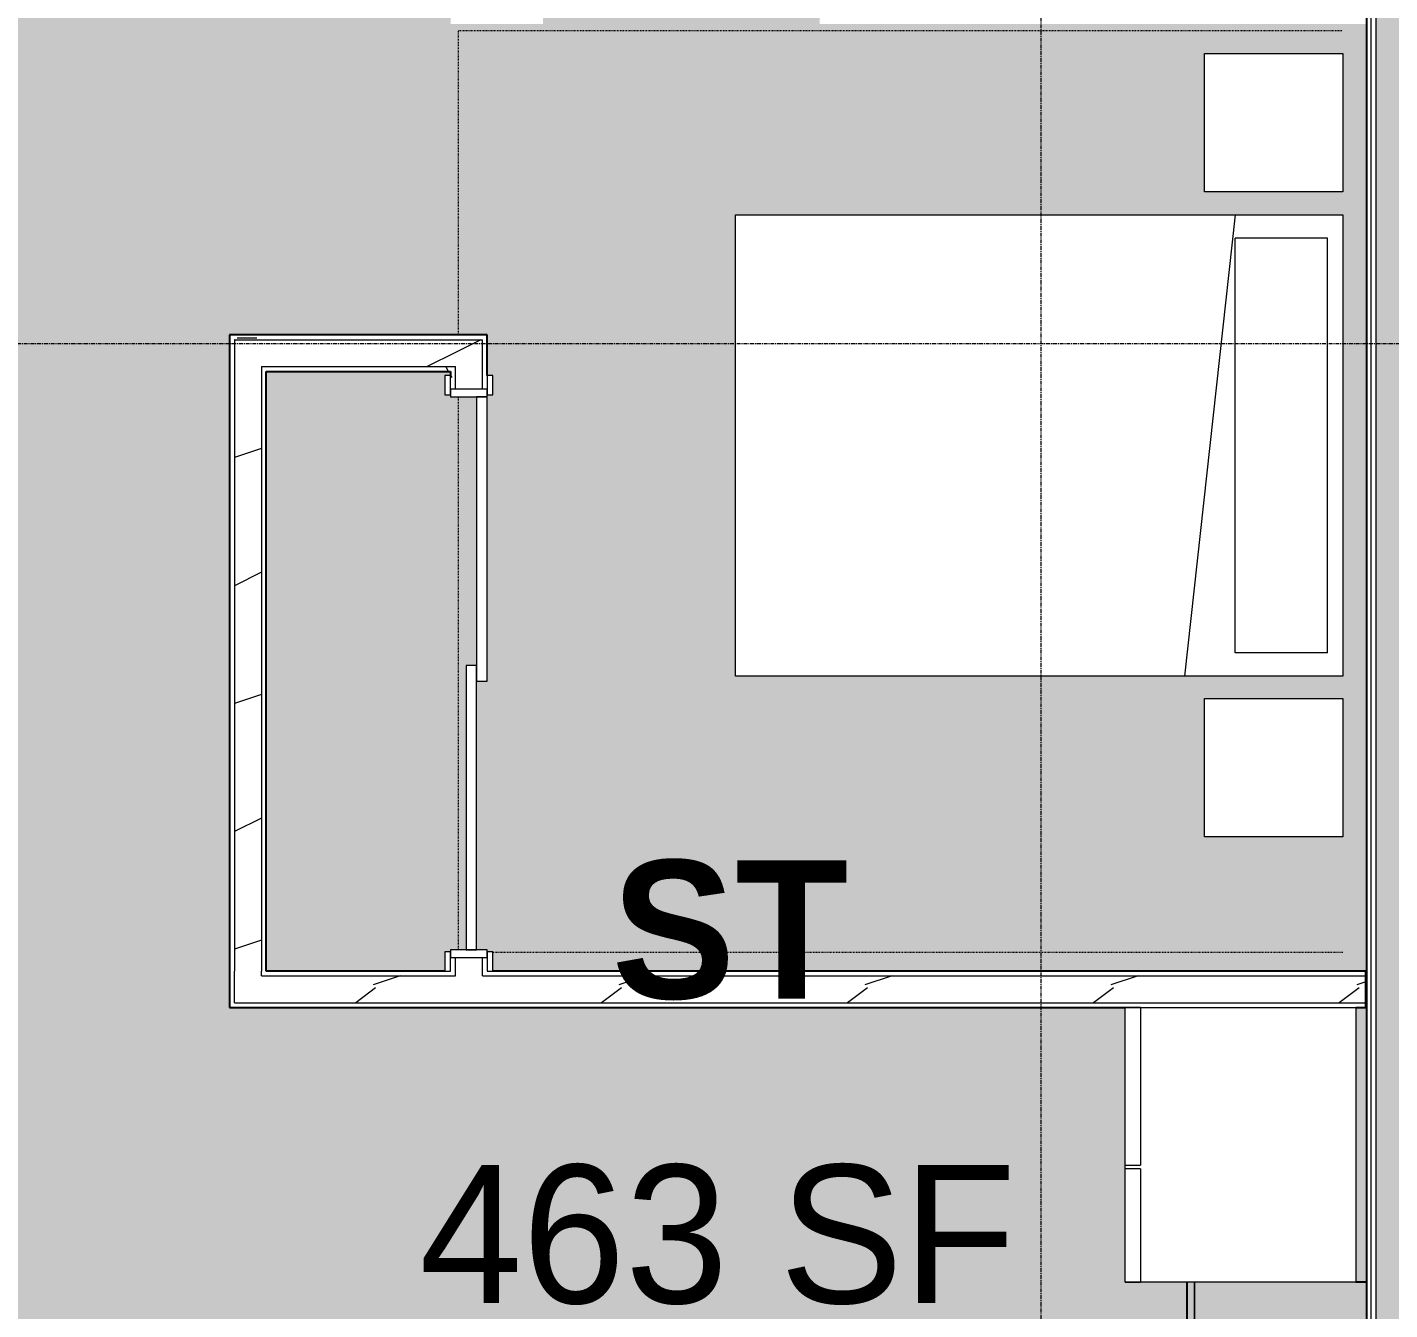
# Model space of a CAD drawing. Header units: inches. Extents: x -4501 to -113, y 9396 to 12816.
# Drawn here: x -2623.1 to -2445.9, y 11408.9 to 11575.8 of the extents above; entities that cross this region are included whole.
import ezdxf

# ---------------------------------------------------------------- set-up
doc = ezdxf.new("R2010")
doc.units = ezdxf.units.IN
doc.header["$MEASUREMENT"] = 0
doc.linetypes.add('Dash 1_16_', pattern=[0.125, 0.0625, -0.0625])
doc.linetypes.add('Grid Line 1_2_', pattern=[0.875, 0.5, -0.125, 0.125, -0.125])
for name, color, linetype, lineweight in [('0-1', 7, 'Continuous', 5), ('0-3', 7, 'Continuous', 9), ('A-AREA-IDEN', 2, 'Continuous', 9), ('A-AREA-PATT-5', 254, 'Continuous', 9), ('A-DOOR-3', 7, 'Continuous', 9), ('A-DOOR-4', 90, 'Continuous', 13), ('A-DOOR-FRAM-2', 90, 'Continuous', 13), ('A-WALL', 113, 'Continuous', 9), ('A-WALL-3', 250, 'Continuous', 25), ('A-WALL-4', 7, 'Continuous', 9), ('A-WALL-PATT-1', 7, 'Continuous', 9), ('A-WALL-PATT-2', 8, 'Continuous', 9), ('A-WALL-PATT-3', 111, 'Continuous', 9), ('I-FURN-2', 7, 'Continuous', 9), ('I-FURN-HDLN-1', 254, 'Dash 1_16_', 9), ('I-WALL-1', 2, 'Continuous', 25), ('Q-CASE-1', 254, 'Continuous', 9), ('Q-CASE-2', 250, 'Continuous', 25), ('Q-CASE-3', 7, 'Continuous', 9), ('Q-SPCQ-1', 7, 'Continuous', 9), ('S-GRID-1', 1, 'Grid Line 1_2_', 9)]:
    doc.layers.add(name, color=color, linetype=linetype, lineweight=lineweight)
doc.styles.add('Century Gothic', font='ufonts.com_century-gothic.ttf', dxfattribs={"height": 18})
doc.styles.add('Century Gothic_B', font='GOTHICB.TTF', dxfattribs={"height": 18})
pattern_1 = [(0, (0, 0), (61.44, 15.36), [2.534, -43.546, 2.534, -43.546, -245.76]), (0, (0, 0), (61.44, 15.36), [-92.16, 2.534, -89.626, 2.534, -43.546, -107.52]), (0, (0, 0), (61.44, 15.36), [-230.4, 2.534, -28.186, 2.534, -74.266]), (120, (23.04, 7.68), (-44.02215, 45.5286), [2.534, -43.546, 2.534, -43.546, -245.76]), (120, (23.04, 7.68), (-44.02215, 45.5286), [-92.16, 2.534, -89.626, 2.534, -43.546, -107.52]), (120, (23.04, 7.68), (-44.02215, 45.5286), [-230.4, 2.534, -28.186, 2.534, -74.266]), (240, (30.72, 38.4), (-17.41785, -60.8886), [2.534, -43.546, 2.534, -43.546, -245.76]), (240, (30.72, 38.4), (-17.41785, -60.8886), [-92.16, 2.534, -89.626, 2.534, -43.546, -107.52]), (240, (30.72, 38.4), (-17.41785, -60.8886), [-230.4, 2.534, -28.186, 2.534, -74.266])]
pattern_2 = [(216.87, (12.795, 31.987), (95.9612857, 63.9749714), [15.994, -143.942]), (206.565, (31.987, 22.391), (-31.986981, -31.986924), [35.763, -35.763]), (198.435, (31.987, 6.397), (-63.974746, -31.987128), [20.231, -80.922])]

# ---------------------------------------------------------------- blocks, each defined once
blk = doc.blocks.new('FOLDING_SLIDING CLOSET - 72_ x 80_-1372823-FLOOR PLAN - 1ST FLOOR')
at = {"layer": 'A-DOOR-3'}
for p, q in [((-36.25, 3), (-38.75, 3)), ((-38.75, 3), (-38.75, 2.25)), ((-38.75, 2.25), (-36.25, 2.25)), ((-36.25, 2.25), (-36.25, 3)), ((38.75, 3), (36.25, 3)), ((36.25, 3), (36.25, 2.25)), ((36.25, 2.25), (38.75, 2.25)), ((38.75, 2.25), (38.75, 3)), ((-36.25, -2.5), (-38.75, -2.5)), ((-38.75, -2.5), (-38.75, -3.25)), ((-38.75, -3.25), (-36.25, -3.25)), ((-36.25, -3.25), (-36.25, -2.5)), ((38.75, -2.5), (36.25, -2.5)), ((36.25, -2.5), (36.25, -3.25)), ((36.25, -3.25), (38.75, -3.25)), ((38.75, -3.25), (38.75, -2.5))]:
    blk.add_line(p, q, dxfattribs=at)
at = {"layer": 'A-DOOR-4'}
for p, q in [((1, 2.25), (-36, 2.25)), ((-36, 2.25), (-36, 0.87)), ((1, 0.87), (1, 2.25)), ((-36, 0.87), (1, 0.87)), ((36, 0.87), (-1, 0.87)), ((-1, 0.87), (-1, -0.5)), ((36, -0.5), (36, 0.87)), ((-1, -0.5), (36, -0.5))]:
    blk.add_line(p, q, dxfattribs=at)
at = {"layer": 'A-DOOR-FRAM-2'}
for p, q in [((-36, 2.25), (-37, 2.25)), ((-37, 2.25), (-37, -2.5)), ((-36, -2.5), (-36, 2.25)), ((36, 2.25), (36, -2.5)), ((37, 2.25), (36, 2.25)), ((37, -2.5), (37, 2.25)), ((-37, -2.5), (-36, -2.5)), ((36, -2.5), (37, -2.5))]:
    blk.add_line(p, q, dxfattribs=at)
blk = doc.blocks.new('Bed-Standard - Queen 60_ x 79_-1433484-FLOOR PLAN - 1ST FLOOR')
at = {"layer": 'I-FURN-2'}
for p, q in [((-19.31, 41.3), (40.69, 41.3)), ((-19.31, -37.7), (-19.31, 41.3)), ((40.69, 41.3), (40.69, -37.7)), ((40.69, -23.7), (-19.31, -17.13)), ((-16.31, -23.7), (37.69, -23.7)), ((-16.31, -35.7), (-16.31, -23.7)), ((37.69, -35.7), (37.69, -23.7)), ((-16.31, -35.7), (37.69, -35.7)), ((40.69, -37.7), (-19.31, -37.7))]:
    blk.add_line(p, q, dxfattribs=at)
at = {"layer": 'I-FURN-HDLN-1'}
for p, q in [((-54.95, 77.3), (17.05, 77.3)), ((25.09, 77.3), (64.69, 77.3)), ((64.69, 77.3), (64.69, -37.7)), ((-55.31, -37.7), (-55.31, 72.83))]:
    blk.add_line(p, q, dxfattribs=at)
blk = doc.blocks.new('Table-Night Stand - 18_ x 18_ x 24_-1372838-FLOOR PLAN - 1ST FLOOR')
at = {"layer": 'I-FURN-2'}
for p, q in [((0.15, 0), (18.15, 0)), ((0.15, -18), (0.15, 0)), ((18.15, 0), (18.15, -18)), ((18.15, -18), (0.15, -18))]:
    blk.add_line(p, q, dxfattribs=at)
blk = doc.blocks.new('Refrigerator_-_Side-by-Side_6047 - 36_ X 30_-1372843-FLOOR PLAN - 1ST FLOOR')
at = {"layer": 'Q-SPCQ-1'}
for p, q in [((-17.88, 15.58), (17.87, 15.58)), ((-17.88, -14.42), (-17.88, 15.58)), ((-17.88, 15.58), (-3.13, 15.58)), ((-17.88, 15.58), (-17.88, 13.58)), ((-3.13, 13.58), (-3.13, 15.58)), ((-2.63, 15.58), (17.87, 15.58)), ((-2.63, 15.58), (-2.63, 13.58)), ((17.87, 15.58), (17.87, -14.42)), ((17.87, 13.58), (17.87, 15.58)), ((-3.13, 13.58), (-17.88, 13.58)), ((17.87, 13.58), (-2.63, 13.58)), ((17.87, -14.42), (-17.88, -14.42))]:
    blk.add_line(p, q, dxfattribs=at)
blk = doc.blocks.new('OD_CW_Base Cabinet - OD_CW_Base Cabinet-1478985-FLOOR PLAN - 1ST FLOOR')
at = {"layer": 'Q-CASE-1'}
for points in [[(125.87, 1), (125.87, 23.37), (54.74, 23.37), (54.74, 1.44), (30.74, 1.44), (30.74, 23.37), (0.74, 23.37), (0.74, 1), (66.74, 1), (66.74, 22), (96.74, 22), (96.74, 1), (124.66, 1)], [(125.87, 0), (125.87, 1), (0.74, 1), (0.74, 0), (124.66, 0)]]:
    blk.add_hatch(color=256, dxfattribs=at).paths.add_polyline_path(points, flags=0)
at = {"layer": 'Q-CASE-2'}
for p, q in [((0.74, 23.37), (0.74, 22)), ((125.87, 0), (125.87, 23.37)), ((0.74, 0), (125.87, 0))]:
    blk.add_line(p, q, dxfattribs=at)
at = {"layer": 'Q-CASE-3'}
for p, q in [((0.74, 22), (0.74, 23.37)), ((125.87, 23.37), (125.87, 1)), ((0.74, 1), (66.74, 1)), ((66.74, 1), (0.74, 1)), ((125.87, 0), (0.74, 0)), ((96.74, 1), (125.87, 1)), ((125.87, 1), (96.74, 1)), ((125.87, 1), (125.87, 0))]:
    blk.add_line(p, q, dxfattribs=at)
blk = doc.blocks.new('1750 Ox - Unit Layouts_rvt-1-FLOOR PLAN - 1ST FLOOR')
at = {"layer": 'A-WALL-PATT-1'}
h = blk.add_hatch(dxfattribs=at)
h.set_pattern_fill('FP_2', color=256, style=0, pattern_type=2)
h.set_pattern_definition(pattern_1)
h.paths.add_polyline_path([(-2592.67, 11535.14), (-2563.92, 11535.14), (-2563.98, 11535.77), (-2596.17, 11535.77), (-2596.17, 11535.14)], flags=0)
h = blk.add_hatch(dxfattribs=at)
h.set_pattern_fill('FP_2', color=256, style=0, pattern_type=2)
h.set_pattern_definition(pattern_1)
h.paths.add_polyline_path([(-2568.05, 11531.02), (-2568.05, 11531.64), (-2592.05, 11531.64), (-2592.05, 11531.02)], flags=0)
h = blk.add_hatch(dxfattribs=at)
h.set_pattern_fill('FP_2', color=256, style=0, pattern_type=2)
h.set_pattern_definition(pattern_1)
h.paths.add_polyline_path([(-2568.05, 11452.97), (-2567.42, 11452.97), (-2567.42, 11454.72), (-2568.05, 11454.72)], flags=0)
h.paths.add_polyline_path([(-2568.05, 11528.72), (-2567.42, 11528.72), (-2567.42, 11531.64), (-2568.05, 11531.64), (-2568.05, 11530.47)], flags=0)
at = {"layer": 'A-WALL-PATT-2'}
h = blk.add_hatch(dxfattribs=at)
h.set_pattern_fill('FP_4', color=256, style=0, pattern_type=2)
h.set_pattern_definition(pattern_2)
h.paths.add_polyline_path([(-2592.68, 11452.35), (-2592.67, 11452.35), (-2592.67, 11535.14), (-2596.17, 11535.14), (-2596.17, 11452.35)], flags=0)
h = blk.add_hatch(dxfattribs=at)
h.set_pattern_fill('FP_4', color=256, style=0, pattern_type=2)
h.set_pattern_definition(pattern_2)
h.paths.add_polyline_path([(-2592.05, 11531.64), (-2567.42, 11531.64), (-2567.42, 11535.14), (-2592.67, 11535.13), (-2592.67, 11531.64)], flags=0)
h = blk.add_hatch(dxfattribs=at)
h.set_pattern_fill('FP_4', color=256, style=0, pattern_type=2)
h.set_pattern_definition(pattern_2)
h.paths.add_polyline_path([(-2563.92, 11452.35), (-2563.92, 11454.72), (-2567.42, 11454.72), (-2567.42, 11452.35)], flags=0)
h.paths.add_polyline_path([(-2564.67, 11528.72), (-2563.92, 11528.72), (-2563.92, 11535.14), (-2567.42, 11535.14), (-2567.42, 11528.72)], flags=0)
h = blk.add_hatch(dxfattribs=at)
h.set_pattern_fill('FP_4', color=256, style=0, pattern_type=2)
h.set_pattern_definition(pattern_2)
h.paths.add_polyline_path([(-2452.01, 11448.85), (-2449.01, 11448.85), (-2449.01, 11452.35), (-2596.17, 11452.35), (-2596.17, 11448.85), (-2480.3, 11448.85)], flags=0)
at = {"layer": 'A-WALL-3'}
for p, q in [((-2596.17, 11535.77), (-2596.8, 11535.77)), ((-2596.8, 11535.77), (-2596.8, 11452.97)), ((-2592.05, 11535.77), (-2596.17, 11535.77)), ((-2568.05, 11535.77), (-2592.05, 11535.77)), ((-2563.92, 11535.77), (-2568.05, 11535.77)), ((-2563.3, 11535.77), (-2563.92, 11535.77)), ((-2563.3, 11530.47), (-2563.3, 11535.77)), ((-2592.05, 11452.97), (-2592.05, 11531.02)), ((-2592.05, 11531.02), (-2568.05, 11531.02)), ((-2568.05, 11531.02), (-2568.05, 11530.47)), ((-2596.8, 11452.97), (-2596.8, 11448.85)), ((-2568.8, 11452.97), (-2592.05, 11452.97)), ((-2449.01, 11452.97), (-2562.55, 11452.97)), ((-2449.01, 11448.22), (-2449.01, 11452.97)), ((-2596.8, 11448.85), (-2596.8, 11448.22)), ((-2596.8, 11448.22), (-2480.3, 11448.22)), ((-2450.3, 11448.22), (-2449.01, 11448.22))]:
    blk.add_line(p, q, dxfattribs=at)
at = {"layer": 'A-WALL-4'}
for p, q in [((-2596.17, 11535.14), (-2596.17, 11452.97)), ((-2596.17, 11535.14), (-2592.67, 11535.14)), ((-2592.67, 11535.14), (-2592.05, 11535.14)), ((-2592.05, 11535.14), (-2568.05, 11535.14)), ((-2568.05, 11535.14), (-2567.42, 11535.14)), ((-2567.42, 11535.14), (-2563.92, 11535.14)), ((-2563.92, 11528.72), (-2563.92, 11535.14)), ((-2592.67, 11531.64), (-2592.67, 11452.97)), ((-2592.67, 11531.64), (-2592.05, 11531.64)), ((-2592.05, 11531.64), (-2568.05, 11531.64)), ((-2568.05, 11531.64), (-2567.42, 11531.64)), ((-2567.42, 11528.72), (-2567.42, 11531.64)), ((-2567.42, 11452.97), (-2567.42, 11454.72)), ((-2563.92, 11452.97), (-2563.92, 11454.72)), ((-2596.17, 11452.35), (-2596.17, 11452.97)), ((-2592.67, 11452.35), (-2592.67, 11452.97)), ((-2567.42, 11452.35), (-2567.42, 11452.97)), ((-2563.92, 11452.35), (-2563.92, 11452.97)), ((-2596.17, 11448.85), (-2596.17, 11452.35)), ((-2592.67, 11452.35), (-2567.42, 11452.35)), ((-2563.92, 11452.35), (-2449.01, 11452.35)), ((-2596.17, 11448.85), (-2449.01, 11448.85))]:
    blk.add_line(p, q, dxfattribs=at)
at = {"layer": '0-3'}
for name, p, rotation in [('Bed-Standard - Queen 60_ x 79_-1433484-FLOOR PLAN - 1ST FLOOR', (-2489.71, 11510.68), 90.00000000000259), ('Table-Night Stand - 18_ x 18_ x 24_-1372838-FLOOR PLAN - 1ST FLOOR', (-2470.01, 11554.22), 90.00000000000703), ('FOLDING_SLIDING CLOSET - 72_ x 80_-1372823-FLOOR PLAN - 1ST FLOOR', (-2565.55, 11491.72), 269.9999999999993), ('Table-Night Stand - 18_ x 18_ x 24_-1372838-FLOOR PLAN - 1ST FLOOR', (-2470.01, 11470.29), 90.00000000000259), ('Refrigerator_-_Side-by-Side_6047 - 36_ X 30_-1372843-FLOOR PLAN - 1ST FLOOR', (-2464.72, 11430.35), 90.00000000000664), ('OD_CW_Base Cabinet - OD_CW_Base Cabinet-1478985-FLOOR PLAN - 1ST FLOOR', (-2472.3, 11413.21), 270.0000000000047)]:
    blk.add_blockref(name, p, dxfattribs=dict(at, rotation=rotation))

msp = doc.modelspace()

# ---------------------------------------------------------------- hatches: boundary and pattern name
at = {"layer": 'A-AREA-PATT-5'}
h = msp.add_hatch(color=256, dxfattribs=at)
h.paths.add_polyline_path([(-2625.9237, 11644.9894), (-2624.1737, 11644.9894), (-2624.1737, 11608.9894), (-2625.9237, 11608.9894), (-2625.9237, 11643.7678)], flags=0)
h.paths.add_polyline_path([(-2631.6737, 11285.9144), (-2631.6737, 11309.1644), (-2630.5639, 11309.1644), (-2630.4862, 11309.6644), (-2630.0336, 11309.6644), (-2630.0336, 11309.1644), (-2613.4884, 11309.1644), (-2613.4237, 11309.6644), (-2613.359, 11309.6644), (-2613.359, 11309.1644), (-2603.6737, 11309.1644), (-2603.6737, 11285.9144), (-2601.9237, 11285.9144), (-2601.9237, 11310.1644), (-2602.7987, 11310.1644), (-2602.7987, 11314.9144), (-2597.1737, 11314.9144), (-2597.1737, 11285.9144), (-2448.9237, 11285.9144), (-2448.9237, 11287.3368), (-2472.2987, 11287.3368), (-2472.2987, 11290.5971), (-2473.7801, 11290.6503), (-2473.9237, 11290.7939), (-2473.9448, 11291.69), (-2474.1737, 11291.69), (-2474.1737, 11294.3132), (-2474.4237, 11294.3132), (-2474.4237, 11294.9037), (-2474.1737, 11294.9037), (-2474.1737, 11295.4943), (-2474.4237, 11295.4943), (-2474.4237, 11296.0848), (-2474.1737, 11296.0848), (-2474.1737, 11296.6754), (-2474.4237, 11296.6754), (-2474.4237, 11297.2659), (-2474.1737, 11297.2659), (-2474.1737, 11297.8565), (-2474.4237, 11297.8565), (-2474.4237, 11298.447), (-2474.1737, 11298.447), (-2474.1737, 11307.9364), (-2474.4237, 11307.9364), (-2474.4237, 11309.6412), (-2474.1737, 11309.6412), (-2474.1737, 11313.5041), (-2473.9237, 11313.5041), (-2473.9237, 11314.4002), (-2473.7269, 11314.5971), (-2472.2987, 11314.5971), (-2472.2987, 11412.4721), (-2480.2987, 11412.4721), (-2480.2987, 11448.2221), (-2596.7987, 11448.2221), (-2596.7987, 11535.769), (-2563.2987, 11535.769), (-2563.2987, 11530.4721), (-2562.5487, 11530.4721), (-2562.5487, 11527.9721), (-2563.2987, 11527.9721), (-2563.2987, 11490.7221), (-2564.6737, 11490.7221), (-2564.6737, 11455.7221), (-2563.2987, 11455.7221), (-2563.2987, 11455.4721), (-2562.5487, 11455.4721), (-2562.5487, 11452.9721), (-2449.0091, 11452.9721), (-2449.0091, 11448.2221), (-2450.2987, 11448.2221), (-2450.2987, 11412.4721), (-2448.9237, 11412.4721), (-2449.0091, 11576.2394), (-2520.0376, 11576.2394), (-2520.0376, 11580.9894), (-2478.9237, 11580.9894), (-2478.9237, 11640.9894), (-2448.9237, 11640.9894), (-2448.9237, 11643.9894), (-2563.2987, 11643.9894), (-2563.2987, 11642.9894), (-2510.9237, 11642.9894), (-2510.9237, 11618.9894), (-2563.2987, 11618.9894), (-2563.2987, 11580.9894), (-2556.0376, 11580.9894), (-2556.0376, 11576.2394), (-2568.0487, 11576.2394), (-2568.0487, 11643.9894), (-2587.9237, 11643.9894), (-2587.9237, 11644.9894), (-2589.9237, 11644.9894), (-2589.9237, 11646.9269), (-2625.9237, 11646.9269), (-2625.9237, 11644.9894), (-2627.9237, 11644.9894), (-2627.9237, 11643.9894), (-2634.9237, 11643.9894), (-2634.9237, 11404.6139), (-2618.9237, 11404.6139), (-2618.9237, 11386.6139), (-2622.9237, 11386.6139), (-2622.9237, 11350.6139), (-2618.9237, 11350.6139), (-2618.9237, 11332.6139), (-2634.9237, 11332.6139), (-2634.9237, 11314.9144), (-2632.7987, 11314.9144), (-2632.7987, 11310.1644), (-2634.9237, 11310.1644), (-2634.9237, 11285.9144)], flags=0)
h.paths.add_polyline_path([(-2556.9237, 11323.1037), (-2556.9237, 11329.1037), (-2557.9237, 11329.1037), (-2557.9237, 11401.1037), (-2556.9237, 11401.1037), (-2556.9237, 11407.1037), (-2521.9237, 11407.1037), (-2521.9237, 11323.1037), (-2529.4237, 11323.1037)], flags=0)
h.paths.add_polyline_path([(-2572.9237, 11338.1037), (-2602.9237, 11338.1037), (-2602.9237, 11398.1037), (-2572.9237, 11398.1037), (-2572.9237, 11342.3705)], flags=0)
h.paths.add_polyline_path([(-2592.0487, 11452.9721), (-2568.7987, 11452.9721), (-2568.7987, 11455.4721), (-2568.0487, 11455.5599), (-2568.0487, 11455.7221), (-2566.0487, 11455.7221), (-2566.0487, 11492.7221), (-2564.6737, 11492.7221), (-2564.6737, 11527.7221), (-2568.0487, 11527.7221), (-2568.0487, 11527.9721), (-2568.7987, 11527.9721), (-2568.7987, 11530.4721), (-2568.0487, 11530.4721), (-2568.0487, 11531.019), (-2592.0487, 11531.019), (-2592.0487, 11453.1293)], flags=0)
h.paths.add_polyline_path([(-2452.0091, 11470.4326), (-2470.0091, 11470.4326), (-2470.0091, 11488.4326), (-2452.0091, 11488.4326)], flags=0)
h.paths.add_polyline_path([(-2531.0091, 11491.3644), (-2531.0091, 11551.3644), (-2452.0091, 11551.3644), (-2452.0091, 11491.3644), (-2496.2042, 11491.3644)], flags=0)
h.paths.add_polyline_path([(-2470.0091, 11554.3644), (-2470.0091, 11572.3644), (-2452.0091, 11572.3644), (-2452.0091, 11554.3644)], flags=0)
h.paths.add_polyline_path([(-2495.4237, 11611.5132), (-2496.7975, 11612.0132), (-2497.6635, 11612.5132), (-2498.6635, 11613.5132), (-2500.1331, 11615.6894), (-2500.9835, 11617.5132), (-2501.7115, 11619.5132), (-2502.2494, 11621.5208), (-2502.4237, 11623.5132), (-2502.2494, 11625.0037), (-2502.1596, 11625.5132), (-2501.8916, 11626.5132), (-2501.3249, 11627.5132), (-2500.1331, 11628.5132), (-2499.7854, 11631.537), (-2501.1737, 11631.537), (-2502.1382, 11631.6639), (-2503.0368, 11632.0362), (-2503.8086, 11632.6283), (-2504.4007, 11633.4001), (-2504.773, 11634.2988), (-2504.9, 11635.2632), (-2504.9, 11642.9894), (-2484.9475, 11642.9894), (-2484.9475, 11635.2632), (-2485.0745, 11634.2988), (-2485.4467, 11633.4001), (-2486.0389, 11632.6283), (-2486.8106, 11632.0362), (-2487.7093, 11631.6639), (-2488.75, 11631.537), (-2490.0621, 11631.537), (-2489.7144, 11628.5132), (-2488.5226, 11627.5132), (-2487.9558, 11626.5132), (-2487.598, 11625.0037), (-2487.4237, 11623.5132), (-2487.598, 11621.5208), (-2488.136, 11619.5132), (-2488.8639, 11617.5132), (-2489.7965, 11615.5132), (-2491.184, 11613.5132), (-2492.184, 11612.5132), (-2493.05, 11612.0132), (-2494.4237, 11611.5132)], flags=0)
at = {"layer": 'A-WALL-PATT-3'}
h = msp.add_hatch(dxfattribs=at)
h.set_pattern_fill('FP_2', color=256, style=0, pattern_type=2)
h.set_pattern_definition(pattern_1)
h.paths.add_polyline_path([(-2448.2987, 11285.9144), (-2448.2987, 11644.6144), (-2448.9237, 11644.6144), (-2448.9237, 11285.9144)], flags=0)
h.paths.add_polyline_path([(-2448.9237, 11649.3644), (-2448.2987, 11649.3672), (-2448.2987, 11661.9894), (-2448.9237, 11661.9894), (-2448.9237, 11649.9894)], flags=0)
h.paths.add_polyline_path([(-2448.2987, 11701.9894), (-2448.2987, 11708.3894), (-2448.9237, 11708.3529), (-2448.9237, 11701.9894)], flags=0)
h.paths.add_polyline_path([(-2448.2987, 11748.3894), (-2448.2987, 11850.3394), (-2448.9237, 11850.3394), (-2448.9237, 11748.3894)], flags=0)
h.paths.add_polyline_path([(-2448.2987, 11855.7144), (-2448.2987, 11856.4019), (-2448.9234, 11856.339)], flags=0)
h = msp.add_hatch(dxfattribs=at)
h.set_pattern_fill('FP_2', color=256, style=0, pattern_type=2)
h.set_pattern_definition(pattern_1)
h.paths.add_polyline_path([(-2448.2987, 11285.2894), (-2447.6737, 11285.2894), (-2447.6737, 11645.2394), (-2448.2987, 11645.2394), (-2448.2987, 11285.2993)], flags=0)
h.paths.add_polyline_path([(-2447.6737, 11648.7394), (-2447.7362, 11661.9894), (-2448.2987, 11661.9894), (-2448.2987, 11648.7394)], flags=0)
h.paths.add_polyline_path([(-2447.6737, 11701.9894), (-2447.7362, 11708.3894), (-2448.2987, 11708.3529), (-2448.2987, 11701.9894), (-2447.7362, 11701.9894)], flags=0)
h.paths.add_polyline_path([(-2447.7362, 11748.3894), (-2447.6737, 11748.3894), (-2447.7088, 11850.3394), (-2448.2987, 11850.3394), (-2448.2987, 11748.3894)], flags=0)
h.paths.add_polyline_path([(-2447.6737, 11855.0894), (-2447.6737, 11856.4019), (-2448.2987, 11856.4019), (-2448.2987, 11855.7144), (-2447.6813, 11855.0969)], flags=0)
h = msp.add_hatch(dxfattribs=at)
h.set_pattern_fill('FP_5', color=256, style=0, pattern_type=2)
h.set_pattern_definition([(161.57, (0.96, 0.96), (-7.6802237, -0.0009796), [0, -54.643, 6.067, 0]), (18.43, (-0.96, 0.96), (-7.6802237, 0.0009796), [0, -54.643, 6.067, 0]), (108.43, (0.96, 0.96), (3.8382953, -19.2013653), [18.211, -42.499]), (71.57, (-0.96, 0.96), (3.8382953, 19.2013653), [18.211, -42.499])])
h.paths.add_polyline_path([(-2447.6726, 11285.2894), (-2444.1737, 11285.2894), (-2444.1737, 11661.9894), (-2447.6737, 11661.9894), (-2447.6737, 11285.2894)], flags=0)
h.paths.add_polyline_path([(-2445.8612, 11701.9894), (-2444.1737, 11701.9894), (-2444.1737, 11708.3894), (-2447.6737, 11708.3529), (-2447.6737, 11701.9894)], flags=0)
h.paths.add_polyline_path([(-2447.6737, 11748.3894), (-2444.1737, 11748.3894), (-2444.1737, 11850.9644), (-2447.6737, 11850.9644), (-2447.6737, 11772.938)], flags=0)
h.paths.add_polyline_path([(-2444.1737, 11851.5894), (-2444.1737, 11856.4019), (-2447.6737, 11856.4019), (-2447.6298, 11855.0454), (-2444.3876, 11851.8033)], flags=0)

# ---------------------------------------------------------------- linework, layer by layer
at = {"layer": 'A-WALL'}
for p, q in [((-2448.2987, 11285.2894), (-2448.2987, 11644.6144)), ((-2447.6737, 11285.2894), (-2447.6737, 11645.2394))]:
    msp.add_line(p, q, dxfattribs=at)
at = {"layer": 'I-WALL-1'}
msp.add_line((-2448.9237, 11643.9894), (-2448.9237, 11285.9144), dxfattribs=at)
at = {"layer": 'S-GRID-1'}
for p, q in [((-2491.2237, 9836.1797), (-2491.2237, 12413.7371)), ((-464.451, 11534.5894), (-4316.3408, 11534.5894))]:
    msp.add_line(p, q, dxfattribs=at)

# ---------------------------------------------------------------- block references
at = {"layer": '0-1'}
msp.add_blockref('1750 Ox - Unit Layouts_rvt-1-FLOOR PLAN - 1ST FLOOR', (0, 0), dxfattribs=at)

# ---------------------------------------------------------------- texts
at = {"layer": 'A-AREA-IDEN', "char_height": 18, "attachment_point": 1}
for s, insert, width, style in [('ST', (-2547.0961, 11467.3975), 29.088, 'Century Gothic_B'), ('463 SF', (-2572.1165, 11427.7566), 89.688, 'Century Gothic')]:
    msp.add_mtext(s, dxfattribs=dict(at, insert=insert, width=width, style=style))

doc.saveas('drawing.dxf')
